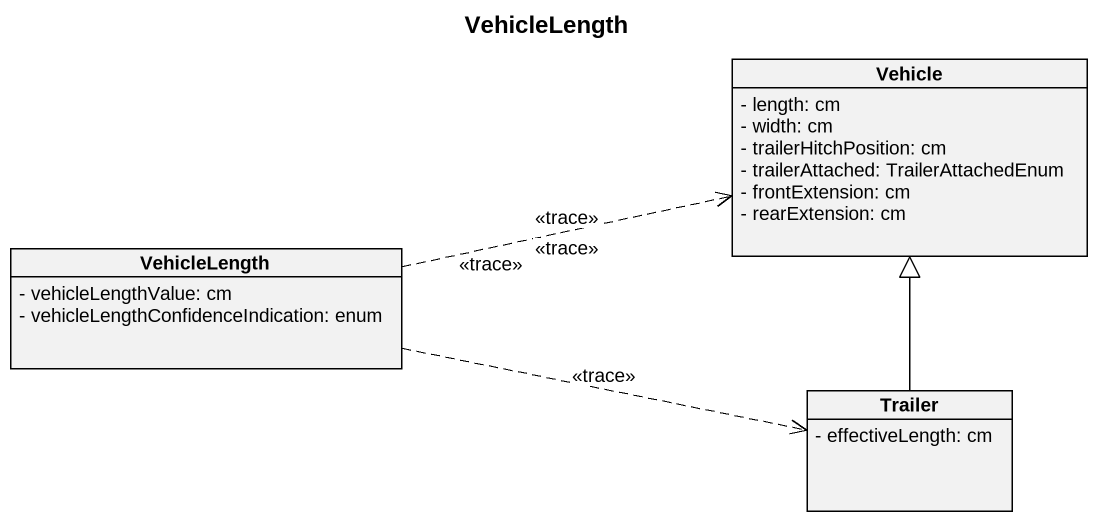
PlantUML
@startuml
title VehicleLength
hide circle
hide empty members
skinparam classAttributeIconSize 0
class Vehicle {
  - length: cm
  - width: cm
  - trailerHitchPosition: cm
  - trailerAttached: TrailerAttachedEnum
  - frontExtension: cm
  - rearExtension: cm
}
class VehicleLength {
  - vehicleLengthValue: cm
  - vehicleLengthConfidenceIndication: enum
}
class Trailer {
  - effectiveLength: cm
}
VehicleLength .right.> Vehicle : <<trace>>
VehicleLength .right.> Vehicle : <<trace>>
VehicleLength .right.> Vehicle : <<trace>>
VehicleLength .right.> Trailer : <<trace>>
Trailer -up-|> Vehicle
@enduml
